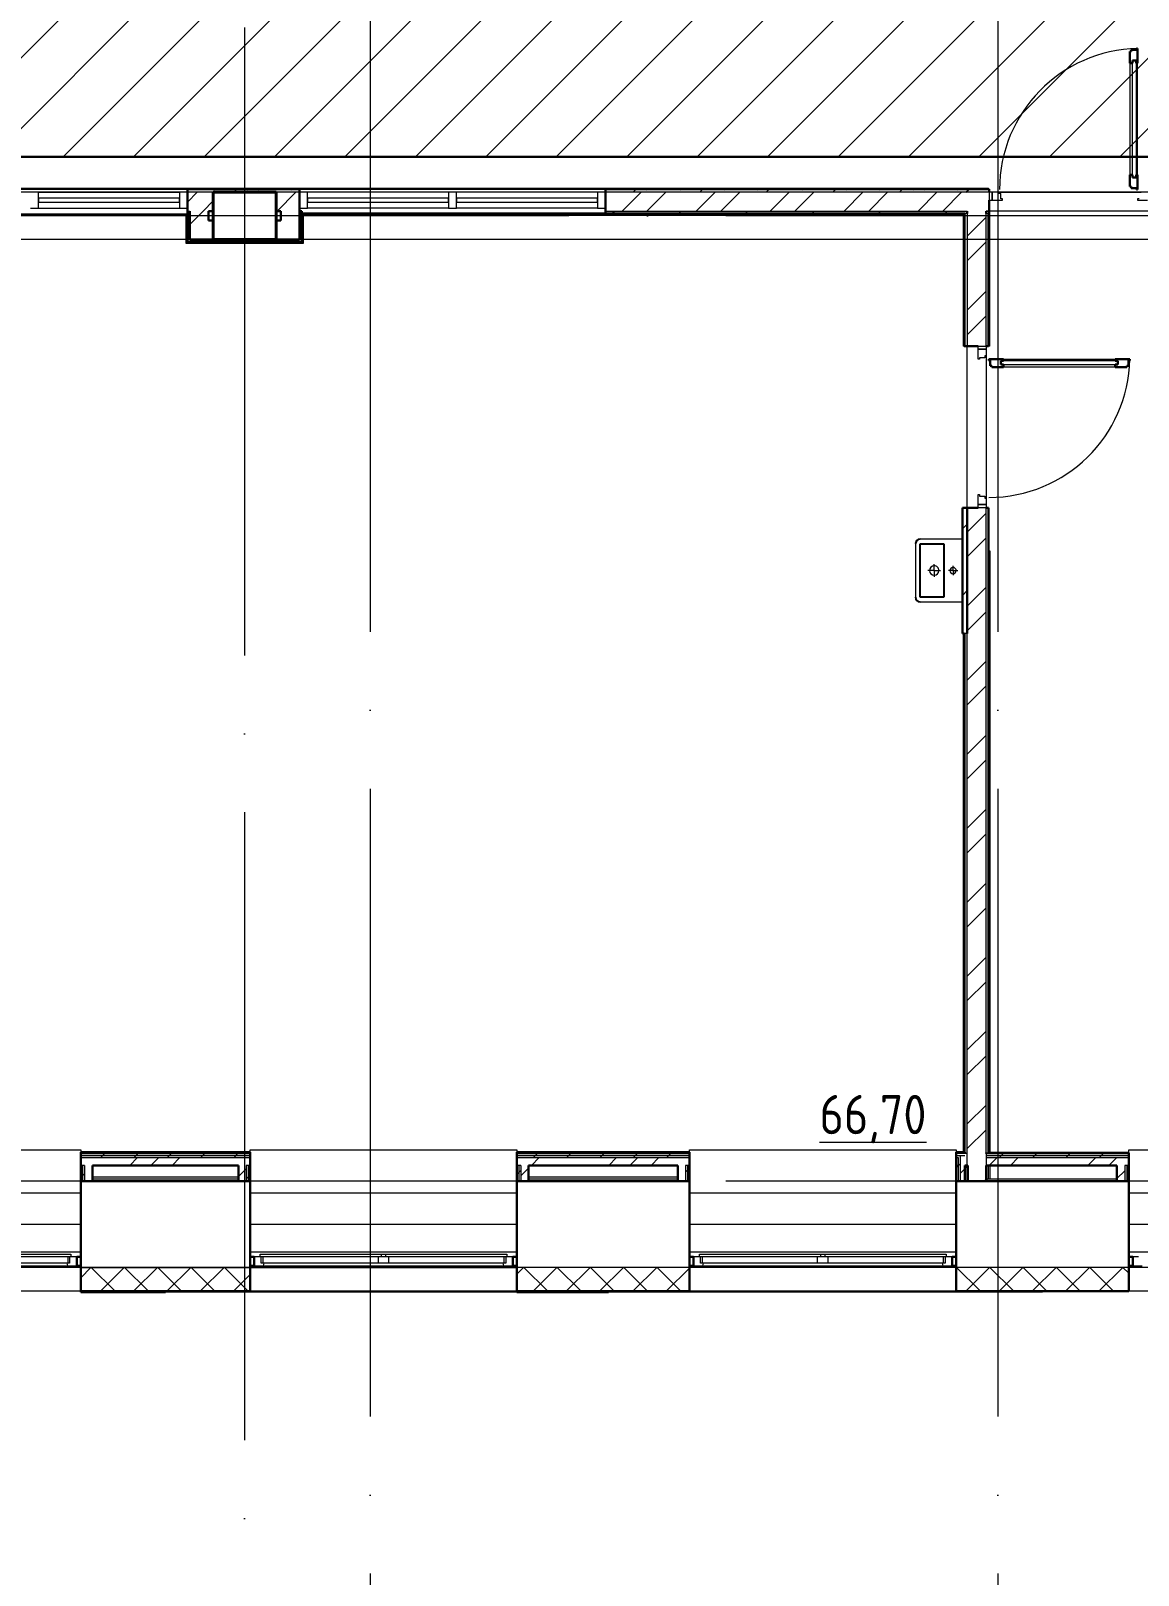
# Model space of a CAD drawing. Header units: millimetres. Extents: x -259809 to 472825, y -397243 to 31861.
# Drawn here: x 285609 to 292666, y -372963 to -363124 of the extents above; entities that cross this region are included whole.
import ezdxf

# ---------------------------------------------------------------- set-up
doc = ezdxf.new("R2010")
doc.units = ezdxf.units.MM
doc.linetypes.add('ADSK_Линия сетки', pattern=[25, 20, -2.5, 0, -2.5])
doc.linetypes.add('ADSK_Сверху', pattern=[450, 300, -150])
for name, color, linetype, lineweight in [('_ Окна', 252, 'Continuous', 30), ('Витраж', 252, 'Continuous', 9), ('Двери', 252, 'Continuous', 9), ('Линии', 7, 'Continuous', 9), ('лс', 5, 'Continuous', 30), ('Марки помещений', 252, 'Continuous', 20), ('Несущие колонны', 252, 'Continuous', 18), ('Ограждение', 252, 'Continuous', 9), ('Окна', 252, 'Continuous', 9), ('Оси', 252, 'Continuous', 9), ('Панели витража', 252, 'Continuous', 9), ('Стены внутренние', 252, 'Continuous', 18), ('Стены наружные', 252, 'Continuous', 18), ('Стены штриховка', 7, 'Continuous', 9)]:
    doc.layers.add(name, color=color, linetype=linetype, lineweight=lineweight)
doc.layers.add('Двери открывание', color=7, linetype='Continuous', lineweight=9, true_color=0xc0c0c0)
doc.layers.add('Узлы', color=252, linetype='Continuous')
doc.styles.add('GOST Common_2', font='', dxfattribs={"width": 0.9, "height": 250})
doc.styles.get('GOST Common_2').set_extended_font_data('GOST type B')

# ---------------------------------------------------------------- blocks, each defined once
blk = doc.blocks.new('3 этаж')
at = {"layer": '_ Окна', "color": 251, "lineweight": 18, "true_color": 0x636466}
for p, q in [((285837.4, -18286.4), (285841.9, -18303.4)), ((285855.4, -18286.4), (285843.4, -18286.4)), ((285855.4, -18245.4), (285855.4, -18286.4)), ((285901.4, -18245.4), (285863.4, -18245.4)), ((285901.4, -18303.4), (285901.4, -18245.4)), ((287069.4, -18245.4), (287031.4, -18245.4)), ((287031.4, -18245.4), (287031.4, -18303.4)), ((287077.4, -18286.4), (287077.4, -18245.4)), ((287089.4, -18286.4), (287077.4, -18286.4)), ((287090.8, -18303.4), (287095.4, -18286.4)), ((288617.4, -18286.4), (288621.9, -18303.4)), ((288635.4, -18286.4), (288623.4, -18286.4)), ((288635.4, -18245.4), (288635.4, -18286.4)), ((288681.4, -18245.4), (288643.4, -18245.4)), ((288681.4, -18303.4), (288681.4, -18245.4)), ((289869.4, -18245.4), (289831.4, -18245.4)), ((289831.4, -18245.4), (289831.4, -18303.4)), ((289877.4, -18286.4), (289877.4, -18245.4)), ((289889.4, -18286.4), (289877.4, -18286.4)), ((289890.8, -18303.4), (289895.4, -18286.4)), ((291417.4, -18286.4), (291421.9, -18303.4)), ((291435.4, -18286.4), (291423.4, -18286.4)), ((291435.4, -18245.4), (291435.4, -18286.4)), ((291481.4, -18245.4), (291443.4, -18245.4)), ((291481.4, -18303.4), (291481.4, -18245.4)), ((292669.4, -18245.4), (292631.4, -18245.4)), ((292631.4, -18245.4), (292631.4, -18303.4)), ((285841.9, -18303.4), (285901.4, -18303.4)), ((287031.4, -18303.4), (287090.8, -18303.4)), ((288621.9, -18303.4), (288681.4, -18303.4)), ((289831.4, -18303.4), (289890.8, -18303.4)), ((291421.9, -18303.4), (291481.4, -18303.4)), ((292631.4, -18303.4), (292690.8, -18303.4))]:
    blk.add_line(p, q, dxfattribs=at)
at = {"layer": '_ Окна', "color": 251, "true_color": 0x636466}
for p, q in [((285926.4, -18245.4), (285901.4, -18245.4)), ((285901.4, -18245.4), (285901.4, -18303.4)), ((287031.4, -18245.4), (287006.4, -18245.4)), ((287031.4, -18303.4), (287031.4, -18245.4)), ((288706.4, -18245.4), (288681.4, -18245.4)), ((288681.4, -18245.4), (288681.4, -18303.4)), ((289831.4, -18245.4), (289806.4, -18245.4)), ((289831.4, -18303.4), (289831.4, -18245.4)), ((291506.4, -18245.4), (291481.4, -18245.4)), ((291481.4, -18245.4), (291481.4, -18303.4)), ((292631.4, -18245.4), (292606.4, -18245.4)), ((292631.4, -18303.4), (292631.4, -18245.4)), ((285901.4, -18303.4), (285926.4, -18303.4)), ((287006.4, -18303.4), (287031.4, -18303.4)), ((288681.4, -18303.4), (288706.4, -18303.4)), ((289806.4, -18303.4), (289831.4, -18303.4)), ((291481.4, -18303.4), (291506.4, -18303.4)), ((292606.4, -18303.4), (292631.4, -18303.4))]:
    blk.add_line(p, q, dxfattribs=at)
at = {"layer": 'Витраж', "color": 251, "lineweight": 18, "true_color": 0x636466, "extrusion": (0, 0, -1)}
for p, q in [((285656.4, -11463.4), (285606.4, -11463.4)), ((285656.4, -11563.4), (285656.4, -11463.4)), ((286606.4, -11463.4), (286556.4, -11463.4)), ((286556.4, -11463.4), (286556.4, -11563.4)), ((286606.4, -11563.4), (286606.4, -11463.4)), ((287371, -11463.4), (287321, -11463.4)), ((287321, -11463.4), (287321, -11563.4)), ((287371, -11563.4), (287371, -11463.4)), ((288321, -11463.4), (288271, -11463.4)), ((288271, -11463.4), (288271, -11563.4)), ((288321, -11563.4), (288321, -11463.4)), ((289270.9, -11463.4), (289220.9, -11463.4)), ((289220.9, -11463.4), (289220.9, -11563.4)), ((289270.9, -11563.4), (289270.9, -11463.4)), ((285606.4, -11563.4), (285656.4, -11563.4)), ((286556.4, -11563.4), (286606.4, -11563.4)), ((287321, -11563.4), (287371, -11563.4)), ((288271, -11563.4), (288321, -11563.4)), ((289220.9, -11563.4), (289270.9, -11563.4))]:
    blk.add_line(p, q, dxfattribs=at)
at = {"layer": 'Витраж', "color": 251, "true_color": 0x636466}
for p, q in [((285656.4, -11463.4), (286556.4, -11463.4)), ((288271, -11463.4), (287371.1, -11463.4)), ((289220.9, -11463.4), (288321, -11463.4)), ((285656.4, -11563.4), (286556.4, -11563.4)), ((288271, -11563.4), (287371.1, -11563.4)), ((289220.9, -11563.4), (288321, -11563.4))]:
    blk.add_line(p, q, dxfattribs=at)
at = {"layer": 'Витраж', "color": 251, "lineweight": 18, "true_color": 0x636466}
for p, q in [((286606.4, -11463.4), (286556.4, -11463.4)), ((286556.4, -11463.4), (286556.4, -11563.4)), ((286606.4, -11563.4), (286606.4, -11463.4)), ((287371.1, -11463.4), (287321.1, -11463.4)), ((287321.1, -11463.4), (287321.1, -11563.4)), ((287371.1, -11563.4), (287371.1, -11463.4)), ((286556.4, -11563.4), (286606.4, -11563.4)), ((287321.1, -11563.4), (287371.1, -11563.4))]:
    blk.add_line(p, q, dxfattribs=at)
at = {"layer": 'Двери', "color": 251, "lineweight": 30, "true_color": 0x636466}
for p, q in [((292620.8, -10565.4), (292612.8, -10565.4)), ((292612.8, -10565.4), (292612.8, -10641.4)), ((292654.8, -10556.4), (292620.8, -10556.4)), ((292620.8, -10556.4), (292620.8, -10565.4)), ((292629.8, -10641.4), (292629.8, -10623.4)), ((292629.8, -10623.4), (292653.8, -10623.4)), ((292653.8, -10623.4), (292653.8, -10641.4)), ((292662.8, -10547.4), (292654.8, -10547.4)), ((292654.8, -10547.4), (292654.8, -10556.4)), ((292662.8, -10641.4), (292662.8, -10547.4)), ((292612.8, -10641.4), (292629.8, -10641.4)), ((292653.8, -10641.4), (292662.8, -10641.4)), ((292612.8, -11351.4), (292612.8, -11427.4)), ((292612.8, -11351.4), (292629.8, -11351.4)), ((292629.8, -11351.4), (292629.8, -11369.4)), ((292629.8, -11369.4), (292653.8, -11369.4)), ((292653.8, -11351.4), (292662.8, -11351.4)), ((292653.8, -11369.4), (292653.8, -11351.4)), ((292662.8, -11445.4), (292662.8, -11351.4)), ((292612.8, -11427.4), (292620.8, -11427.4)), ((292620.8, -11427.4), (292620.8, -11436.4)), ((292620.8, -11436.4), (292654.8, -11436.4)), ((292654.8, -11436.4), (292654.8, -11445.4)), ((292654.8, -11445.4), (292662.8, -11445.4)), ((291714.8, -12527.4), (291808.8, -12527.4)), ((291714.8, -12535.4), (291714.8, -12527.4)), ((291723.8, -12535.4), (291714.8, -12535.4)), ((291723.8, -12569.4), (291723.8, -12535.4)), ((291732.8, -12569.4), (291723.8, -12569.4)), ((291732.8, -12577.4), (291732.8, -12569.4)), ((291808.8, -12577.4), (291732.8, -12577.4)), ((291790.8, -12536.4), (291808.8, -12536.4)), ((291790.8, -12560.4), (291790.8, -12536.4)), ((291808.8, -12560.4), (291790.8, -12560.4)), ((291808.8, -12536.4), (291808.8, -12527.4)), ((291808.8, -12577.4), (291808.8, -12560.4)), ((292518.8, -12527.4), (292612.8, -12527.4)), ((292518.8, -12536.4), (292518.8, -12527.4)), ((292536.8, -12536.4), (292518.8, -12536.4)), ((292518.8, -12560.4), (292536.8, -12560.4)), ((292518.8, -12577.4), (292518.8, -12560.4)), ((292594.8, -12577.4), (292518.8, -12577.4)), ((292536.8, -12560.4), (292536.8, -12536.4)), ((292594.8, -12569.4), (292594.8, -12577.4)), ((292603.8, -12569.4), (292594.8, -12569.4)), ((292603.8, -12535.4), (292603.8, -12569.4)), ((292612.8, -12535.4), (292603.8, -12535.4)), ((292612.8, -12527.4), (292612.8, -12535.4))]:
    blk.add_line(p, q, dxfattribs=at)
at = {"layer": 'Двери', "color": 251, "true_color": 0x636466}
for p, q in [((292629.8, -11369.4), (292629.8, -10623.4)), ((292629.8, -10623.4), (292653.8, -10623.4)), ((292653.8, -10623.4), (292653.8, -11369.4)), ((292612.8, -10641.4), (292612.8, -11351.4)), ((292662.8, -11351.4), (292662.8, -10641.4)), ((292653.8, -11369.4), (292629.8, -11369.4)), ((291716.8, -11463.4), (291716.8, -11513.4)), ((291736.8, -11463.4), (291716.8, -11463.4)), ((291736.8, -11513.4), (291736.8, -11463.4)), ((291777.8, -11463.4), (291736.8, -11463.4)), ((291736.8, -11463.4), (291736.8, -11513.4)), ((291777.8, -11471.4), (291777.8, -11463.4)), ((291791.8, -11471.4), (291777.8, -11471.4)), ((291791.8, -11505.4), (291791.8, -11471.4)), ((291800.8, -11505.4), (291791.8, -11505.4)), ((291800.8, -11513.4), (291800.8, -11505.4)), ((292671.8, -11505.4), (292662.8, -11505.4)), ((292662.8, -11505.4), (292662.8, -11513.4)), ((291716.8, -11513.4), (291736.8, -11513.4)), ((291736.8, -11513.4), (291800.8, -11513.4)), ((292662.8, -11513.4), (292726.8, -11513.4)), ((291646.8, -12463.4), (291646.8, -12443.4)), ((291646.8, -12443.4), (291696.8, -12443.4)), ((291696.8, -12463.4), (291646.8, -12463.4)), ((291646.8, -12463.4), (291696.8, -12463.4)), ((291646.8, -12527.4), (291646.8, -12463.4)), ((291696.8, -12443.4), (291696.8, -12463.4)), ((291696.8, -12463.4), (291696.8, -12504.4)), ((291654.8, -12527.4), (291646.8, -12527.4)), ((291654.8, -12518.4), (291654.8, -12527.4)), ((291688.8, -12518.4), (291654.8, -12518.4)), ((291688.8, -12504.4), (291688.8, -12518.4)), ((291696.8, -12504.4), (291688.8, -12504.4)), ((291790.8, -12536.4), (291790.8, -12560.4)), ((292536.8, -12536.4), (291790.8, -12536.4)), ((291790.8, -12560.4), (292536.8, -12560.4)), ((291808.8, -12527.4), (292518.8, -12527.4)), ((292518.8, -12577.4), (291808.8, -12577.4)), ((292536.8, -12560.4), (292536.8, -12536.4)), ((291646.8, -13389.4), (291654.8, -13389.4)), ((291646.8, -13453.4), (291646.8, -13389.4)), ((291646.8, -13453.4), (291696.8, -13453.4)), ((291646.8, -13473.4), (291646.8, -13453.4)), ((291696.8, -13453.4), (291646.8, -13453.4)), ((291696.8, -13473.4), (291646.8, -13473.4)), ((291654.8, -13389.4), (291654.8, -13398.4)), ((291654.8, -13398.4), (291688.8, -13398.4)), ((291688.8, -13398.4), (291688.8, -13412.4)), ((291688.8, -13412.4), (291696.8, -13412.4)), ((291696.8, -13412.4), (291696.8, -13453.4)), ((291696.8, -13453.4), (291696.8, -13473.4))]:
    blk.add_line(p, q, dxfattribs=at)
at = {"layer": 'Двери открывание', "color": 251, "true_color": 0x636466}
for centre, start, end in [((292680.8, -11445.4), 91.14854, 180), ((291714.8, -12509.4), 270, 358.85146)]:
    blk.add_arc(centre, 898, start, end, dxfattribs=at)
at = {"layer": 'Линии', "color": 251, "linetype": 'ADSK_Сверху', "ltscale": 200, "true_color": 0x636466}
for p, q in [((294576.4, -11463.4), (261366.4, -11463.4)), ((294576.4, -11763.4), (261366.4, -11763.4))]:
    blk.add_line(p, q, dxfattribs=at)
at = {"layer": 'Несущие колонны', "color": 251, "lineweight": 40, "true_color": 0x636466}
for p, q in [((286771.4, -11463.4), (287171.4, -11463.4)), ((286771.4, -11763.4), (286771.4, -11463.4)), ((287171.4, -11463.4), (286771.4, -11463.4)), ((287171.4, -11463.4), (287171.4, -11763.4)), ((286771.4, -11583.4), (286771.4, -11763.4)), ((287171.4, -11763.4), (287171.4, -11583.4)), ((287171.4, -11763.4), (286771.4, -11763.4)), ((286771.4, -11763.4), (287171.4, -11763.4))]:
    blk.add_line(p, q, dxfattribs=at)
at = {"layer": 'Несущие колонны', "color": 251, "true_color": 0x636466}
for p, q in [((286771.4, -11463.4), (286771.4, -11583.4)), ((287171.4, -11583.4), (287171.4, -11463.4))]:
    blk.add_line(p, q, dxfattribs=at)
at = {"layer": 'Ограждение', "color": 251, "true_color": 0x636466}
for p, q in [((291711.8, -11438.4), (284706.4, -11438.4)), ((291711.8, -11438.4), (291711.8, -11443.5)), ((284706.4, -11608.4), (286596.4, -11608.4)), ((286596.4, -11608.4), (286601.4, -11603.4)), ((286596.4, -11608.4), (286596.4, -11788.4)), ((287346.4, -11608.4), (287341.4, -11603.4)), ((287346.4, -11788.4), (287346.4, -11608.4)), ((287346.4, -11608.4), (291551.8, -11608.4)), ((291551.8, -11608.4), (291556.8, -11603.4)), ((291551.8, -11608.4), (291551.8, -12443.4)), ((291716.8, -11598.4), (291721.8, -11598.4)), ((291721.8, -12443.4), (291721.8, -11598.4)), ((286596.4, -11788.4), (286601.4, -11783.4)), ((286596.4, -11788.4), (287346.4, -11788.4)), ((287346.4, -11788.4), (287341.4, -11783.4)), ((291556.8, -12443.4), (291551.8, -12443.4)), ((291721.8, -12443.4), (291711.8, -12443.4)), ((291711.8, -13748.4), (291721.8, -13748.4)), ((291721.8, -13748.4), (291721.8, -17583.5)), ((291551.8, -14273.4), (291551.8, -17578.4)), ((284226.4, -17563.4), (285926.4, -17563.4)), ((285926.4, -17563.4), (285926.4, -17578.4)), ((287006.4, -17578.4), (287006.4, -17563.4)), ((287006.4, -17563.4), (288706.4, -17563.4)), ((288706.4, -17563.4), (288706.4, -17578.4)), ((289806.4, -17578.4), (289806.4, -17563.4)), ((289806.4, -17563.4), (291506.4, -17563.4)), ((291506.4, -17563.4), (291506.4, -17578.4)), ((292606.4, -17583.4), (292606.4, -17563.4)), ((292606.4, -17563.4), (294306.4, -17563.4)), ((291711.8, -17748.4), (291711.8, -17663.4)), ((291721.8, -17663.4), (291721.8, -17748.4)), ((286931.4, -17738.4), (286001.4, -17738.4)), ((289731.4, -17738.4), (288781.4, -17738.4)), ((284226.4, -17838.4), (285926.4, -17838.4)), ((287006.4, -17838.4), (288706.4, -17838.4)), ((289806.4, -17838.4), (291506.4, -17838.4)), ((292606.4, -17838.4), (294306.4, -17838.4)), ((284226.4, -18038.4), (285926.4, -18038.4)), ((287006.4, -18038.4), (288706.4, -18038.4)), ((289806.4, -18038.4), (291506.4, -18038.4)), ((292606.4, -18038.4), (294306.4, -18038.4)), ((284226.4, -18213.4), (285926.4, -18213.4)), ((287006.4, -18213.4), (288706.4, -18213.4)), ((289806.4, -18213.4), (291506.4, -18213.4)), ((292606.4, -18213.4), (294306.4, -18213.4))]:
    blk.add_line(p, q, dxfattribs=at)
at = {"layer": 'Окна', "color": 251, "true_color": 0x636466}
for p, q in [((285091.4, -18228.4), (285863.4, -18228.4)), ((285863.4, -18245.4), (285091.4, -18245.4)), ((285843.4, -18286.4), (285111.4, -18286.4)), ((285843.4, -18245.4), (285843.4, -18286.4)), ((285863.4, -18228.4), (285863.4, -18245.4)), ((287069.4, -18228.4), (287841.4, -18228.4)), ((287069.4, -18245.4), (287069.4, -18228.4)), ((287841.4, -18245.4), (287069.4, -18245.4)), ((287089.4, -18286.4), (287089.4, -18245.4)), ((287821.4, -18286.4), (287089.4, -18286.4)), ((287821.4, -18245.4), (287821.4, -18286.4)), ((287891.4, -18286.4), (287821.4, -18286.4)), ((287841.4, -18228.4), (287871.4, -18228.4)), ((287841.4, -18228.4), (287841.4, -18245.4)), ((287871.4, -18245.4), (287841.4, -18245.4)), ((287871.4, -18228.4), (288643.4, -18228.4)), ((287871.4, -18245.4), (287871.4, -18228.4)), ((288643.4, -18245.4), (287871.4, -18245.4)), ((287891.4, -18286.4), (287891.4, -18245.4)), ((288623.4, -18286.4), (287891.4, -18286.4)), ((288623.4, -18245.4), (288623.4, -18286.4)), ((288643.4, -18228.4), (288643.4, -18245.4)), ((289869.4, -18228.4), (290641.4, -18228.4)), ((289869.4, -18245.4), (289869.4, -18228.4)), ((290641.4, -18245.4), (289869.4, -18245.4)), ((289889.4, -18286.4), (289889.4, -18245.4)), ((290621.4, -18286.4), (289889.4, -18286.4)), ((290621.4, -18245.4), (290621.4, -18286.4)), ((290691.4, -18286.4), (290621.4, -18286.4)), ((290641.4, -18228.4), (290671.4, -18228.4)), ((290641.4, -18228.4), (290641.4, -18245.4)), ((290671.4, -18245.4), (290641.4, -18245.4)), ((290671.4, -18228.4), (291443.4, -18228.4)), ((290671.4, -18245.4), (290671.4, -18228.4)), ((291443.4, -18245.4), (290671.4, -18245.4)), ((290691.4, -18286.4), (290691.4, -18245.4)), ((291423.4, -18286.4), (290691.4, -18286.4)), ((291423.4, -18245.4), (291423.4, -18286.4)), ((291443.4, -18228.4), (291443.4, -18245.4)), ((284310.8, -18303.4), (285841.9, -18303.4)), ((287090.8, -18303.4), (288621.9, -18303.4)), ((289890.8, -18303.4), (291421.9, -18303.4))]:
    blk.add_line(p, q, dxfattribs=at)
at = {"layer": 'Оси', "color": 251, "linetype": 'ADSK_Линия сетки', "ltscale": 200, "true_color": 0x636466}
for p, q in [((286971.4, 34587.2), (286971.4, -30119.6)), ((287771.4, -263.4), (287771.4, -31389.6)), ((291771.4, -263.4), (291771.4, -31389.6)), ((314038.7, -11613.4), (237099.1, -11613.4)), ((314038.7, -17763.4), (237099.1, -17763.4))]:
    blk.add_line(p, q, dxfattribs=at)
at = {"layer": 'Панели витража', "color": 251, "lineweight": 18, "true_color": 0x636466}
for p, q in [((286556.4, -11500.9), (285656.4, -11500.9)), ((285656.4, -11500.9), (285656.4, -11525.9)), ((286556.4, -11525.9), (286556.4, -11500.9)), ((288271, -11500.9), (287371, -11500.9)), ((287371, -11500.9), (287371, -11525.9)), ((288271, -11525.9), (288271, -11500.9)), ((289220.9, -11500.9), (288321, -11500.9)), ((288321, -11500.9), (288321, -11525.9)), ((289220.9, -11525.9), (289220.9, -11500.9)), ((285656.4, -11525.9), (286556.4, -11525.9)), ((287371, -11525.9), (288271, -11525.9)), ((288321, -11525.9), (289220.9, -11525.9))]:
    blk.add_line(p, q, dxfattribs=at)
at = {"layer": 'Стены внутренние', "color": 251, "lineweight": 30, "true_color": 0x636466}
for p, q in [((285926.4, -17763.4), (285926.4, -18465.4)), ((286931.4, -17763.4), (286001.4, -17763.4)), ((287006.4, -18465.4), (287006.4, -17763.4)), ((288706.4, -17763.4), (288706.4, -18465.4)), ((289731.4, -17763.4), (288781.4, -17763.4)), ((289806.4, -18465.4), (289806.4, -17763.4)), ((291506.4, -17763.4), (291506.4, -18465.4)), ((292531.4, -17763.4), (291581.4, -17763.4)), ((292606.4, -18465.4), (292606.4, -17763.4)), ((285926.4, -18465.4), (287006.4, -18465.4)), ((288706.4, -18465.4), (289806.4, -18465.4)), ((291506.4, -18465.4), (292606.4, -18465.4))]:
    blk.add_line(p, q, dxfattribs=at)
at = {"layer": 'Стены внутренние', "color": 251, "true_color": 0x636466}
for p, q in [((312321.4, -18313.4), (280387.4, -18313.4)), ((285926.4, -18313.4), (288706.4, -18313.4)), ((285926.4, -18465.4), (284226.4, -18465.4)), ((288706.4, -18465.4), (287006.4, -18465.4)), ((291506.4, -18465.4), (289806.4, -18465.4)), ((294306.4, -18465.4), (292606.4, -18465.4))]:
    blk.add_line(p, q, dxfattribs=at)
at = {"layer": 'Стены внутренние', "color": 251, "linetype": 'Continuous', "lineweight": 9, "true_color": 0x636466}
for p, q in [((285926.4, -18378.9), (285991.8, -18313.4)), ((286143.4, -18463.4), (285993.4, -18313.4)), ((286054, -18463.4), (286204, -18313.4)), ((286355.5, -18463.4), (286205.5, -18313.4)), ((286266.1, -18463.4), (286416.1, -18313.4)), ((286567.7, -18463.4), (286417.7, -18313.4)), ((286478.2, -18463.4), (286628.2, -18313.4)), ((286779.8, -18463.4), (286629.8, -18313.4)), ((286690.4, -18463.4), (286840.4, -18313.4)), ((286991.9, -18463.4), (286841.9, -18313.4)), ((286902.5, -18463.4), (287006.4, -18359.6)), ((288706.4, -18356.6), (288749.5, -18313.4)), ((288901.1, -18463.4), (288751.1, -18313.4)), ((288811.7, -18463.4), (288961.7, -18313.4)), ((289113.3, -18463.4), (288963.3, -18313.4)), ((289023.8, -18463.4), (289173.8, -18313.4)), ((289325.4, -18463.4), (289175.4, -18313.4)), ((289235.9, -18463.4), (289385.9, -18313.4)), ((289537.5, -18463.4), (289387.5, -18313.4)), ((289448.1, -18463.4), (289598.1, -18313.4)), ((289749.7, -18463.4), (289599.7, -18313.4)), ((289660.2, -18463.4), (289806.4, -18317.3)), ((291506.4, -18314.3), (291507.3, -18313.4)), ((291658.8, -18463.4), (291508.8, -18313.4)), ((291569.4, -18463.4), (291719.4, -18313.4)), ((291871, -18463.4), (291721, -18313.4)), ((291781.5, -18463.4), (291931.5, -18313.4)), ((292083.1, -18463.4), (291933.1, -18313.4)), ((291993.7, -18463.4), (292143.7, -18313.4)), ((292295.2, -18463.4), (292145.2, -18313.4)), ((292205.8, -18463.4), (292355.8, -18313.4)), ((292507.4, -18463.4), (292357.4, -18313.4)), ((292417.9, -18463.4), (292567.9, -18313.4)), ((292606.4, -18350.3), (292569.5, -18313.4)), ((285931.3, -18463.4), (285928.4, -18460.5)), ((288819.4, -18465.4), (288819.4, -18465.4)), ((289427.8, -18465.4), (289426.7, -18463.4)), ((289662.1, -18464.9), (289661.3, -18463.4)), ((291636.1, -18463.4), (291635, -18465.4))]:
    blk.add_line(p, q, dxfattribs=at)
at = {"layer": 'Стены наружные', "color": 251, "true_color": 0x636466}
for p, q in [((284706.4, -11443.4), (286606.4, -11443.4)), ((286771.4, -11583.4), (286771.4, -11463.4)), ((287171.4, -11463.4), (287171.4, -11583.4)), ((287321.1, -11443.4), (289270.9, -11443.4)), ((291777.8, -11463.4), (292685.8, -11463.4)), ((286601.4, -11603.4), (284706.4, -11603.4)), ((292746.8, -11583.4), (291716.8, -11583.4)), ((291576.8, -13473.4), (291576.8, -12443.4)), ((291696.8, -12504.4), (291696.8, -13412.4)), ((286001.4, -17748.4), (286931.4, -17748.4)), ((288781.4, -17748.4), (289731.4, -17748.4)), ((291704.3, -17748.4), (292531.4, -17748.4)), ((291704.3, -17763.4), (291704.3, -17748.4)), ((288706.4, -18470.4), (286466.4, -18470.4)), ((292056.4, -18470.4), (289291.4, -18470.4)), ((289806.4, -18465.4), (289806.4, -18470.4)), ((291506.4, -18465.4), (291506.4, -18470.4)), ((292056.4, -18470.4), (292056.4, -18465.4))]:
    blk.add_line(p, q, dxfattribs=at)
at = {"layer": 'Стены наружные', "color": 251, "lineweight": 30, "true_color": 0x636466}
for p, q in [((286606.4, -11443.4), (286606.4, -11778.4)), ((287321.1, -11443.4), (286606.4, -11443.4)), ((286771.4, -11463.4), (287171.4, -11463.4)), ((287321.1, -11763.4), (287321.1, -11443.4)), ((289270.9, -11443.4), (289270.9, -11598.4)), ((291716.8, -11443.4), (289270.9, -11443.4)), ((291716.8, -11463.4), (291716.8, -11443.4)), ((286601.4, -11603.4), (286601.4, -11783.4)), ((286606.4, -11603.4), (286601.4, -11603.4)), ((286621.4, -11583.4), (286621.4, -11763.4)), ((286741.4, -11583.4), (286771.4, -11583.4)), ((286741.4, -11643.4), (286741.4, -11583.4)), ((287171.4, -11583.4), (287201.1, -11583.4)), ((287201.1, -11583.4), (287201.1, -11643.4)), ((287336.4, -11583.4), (287321.4, -11583.4)), ((287321.4, -11583.4), (287321.4, -11763.4)), ((287336.4, -11583.4), (287336.4, -11778.4)), ((291561.8, -11598.4), (287336.4, -11598.4)), ((287341.4, -11783.4), (287341.4, -11603.4)), ((287341.4, -11603.4), (291556.8, -11603.4)), ((291556.8, -11603.4), (291556.8, -12443.4)), ((291561.8, -11598.4), (291561.8, -11603.4)), ((291576.8, -11583.4), (291576.8, -11598.4)), ((291696.8, -11583.4), (291696.8, -11598.4)), ((291711.8, -11598.4), (291716.8, -11598.4)), ((291711.8, -12443.4), (291711.8, -11598.4)), ((291716.8, -11583.4), (291716.8, -11513.4)), ((291716.8, -11598.4), (291716.8, -11583.4)), ((286771.4, -11643.4), (286741.4, -11643.4)), ((286771.4, -11763.4), (286771.4, -11643.4)), ((287201.1, -11643.4), (287171.4, -11643.4)), ((287171.4, -11643.4), (287171.4, -11763.4)), ((286601.4, -11783.4), (287341.4, -11783.4)), ((286606.4, -11778.4), (287336.4, -11778.4)), ((287321.4, -11763.4), (286621.4, -11763.4)), ((291556.8, -12443.4), (291646.8, -12443.4)), ((291696.8, -12443.4), (291711.8, -12443.4)), ((291646.8, -13473.4), (291546.8, -13473.4)), ((291546.8, -13473.4), (291546.8, -14273.4)), ((291576.8, -13473.4), (291576.8, -14273.4)), ((291711.8, -13473.4), (291696.8, -13473.4)), ((291711.8, -17583.4), (291711.8, -13473.4)), ((291546.8, -14273.4), (291556.8, -14273.4)), ((291556.8, -14273.4), (291556.8, -17578.4)), ((285926.4, -17578.4), (285926.4, -17763.4)), ((287006.4, -17578.4), (285926.4, -17578.4)), ((287006.4, -17763.4), (287006.4, -17578.4)), ((288706.4, -17578.4), (288706.4, -17763.4)), ((289806.4, -17578.4), (288706.4, -17578.4)), ((289806.4, -17763.4), (289806.4, -17578.4)), ((291506.4, -17578.4), (291506.4, -17763.4)), ((291556.8, -17578.4), (291506.4, -17578.4)), ((291561.8, -17578.4), (291561.8, -17583.4)), ((291696.8, -17583.4), (291696.8, -17588.4)), ((292606.4, -17583.4), (291711.8, -17583.4)), ((292606.4, -17763.4), (292606.4, -17583.4)), ((286001.4, -17663.4), (286931.4, -17663.4)), ((286001.4, -17763.4), (286001.4, -17663.4)), ((286931.4, -17663.4), (286931.4, -17763.4)), ((288781.4, -17663.4), (289731.4, -17663.4)), ((288781.4, -17763.4), (288781.4, -17663.4)), ((289731.4, -17663.4), (289731.4, -17763.4)), ((291561.8, -17663.4), (291561.8, -17763.4)), ((291581.4, -17663.4), (291561.8, -17663.4)), ((291581.4, -17763.4), (291581.4, -17663.4)), ((291696.8, -17763.4), (291696.8, -17663.4)), ((291696.8, -17663.4), (292531.4, -17663.4)), ((292531.4, -17663.4), (292531.4, -17763.4)), ((285926.4, -17763.4), (286001.4, -17763.4)), ((286931.4, -17763.4), (287006.4, -17763.4)), ((288706.4, -17763.4), (288781.4, -17763.4)), ((289731.4, -17763.4), (289806.4, -17763.4)), ((291506.4, -17763.4), (291581.4, -17763.4)), ((292531.4, -17763.4), (292606.4, -17763.4)), ((286466.4, -18465.4), (285926.4, -18465.4)), ((285926.4, -18465.4), (285926.4, -18470.4)), ((285926.4, -18470.4), (286466.4, -18470.4)), ((286466.4, -18465.4), (286466.4, -18470.4)), ((288706.4, -18465.4), (289291.4, -18465.4)), ((288706.4, -18465.4), (288706.4, -18470.4)), ((289291.4, -18470.4), (288706.4, -18470.4)), ((289291.4, -18465.4), (289291.4, -18470.4))]:
    blk.add_line(p, q, dxfattribs=at)
at = {"layer": 'Стены наружные', "color": 251, "linetype": 'Continuous', "lineweight": 9, "true_color": 0x636466}
for p, q in [((286606.4, -11526.4), (286669.3, -11463.4)), ((286634.3, -11448.4), (286639.3, -11443.4)), ((286705, -11448.4), (286710, -11443.4)), ((286775.7, -11448.4), (286780.7, -11443.4)), ((286846.4, -11448.4), (286851.4, -11443.4)), ((286902.1, -11463.4), (286917.1, -11448.4)), ((286917.1, -11448.4), (286922.1, -11443.4)), ((286987.8, -11448.4), (286992.8, -11443.4)), ((287058.5, -11448.4), (287063.5, -11443.4)), ((287129.3, -11448.4), (287134.3, -11443.4)), ((287177.9, -11583.4), (287297.9, -11463.4)), ((287200, -11448.4), (287205, -11443.4)), ((287270.7, -11448.4), (287275.7, -11443.4)), ((289321.3, -11448.4), (289326.3, -11443.4)), ((289378.1, -11583.4), (289498.1, -11463.4)), ((289392, -11448.4), (289397, -11443.4)), ((289447.7, -11463.4), (289462.7, -11448.4)), ((289462.7, -11448.4), (289467.7, -11443.4)), ((289533.4, -11448.4), (289538.4, -11443.4)), ((289535.2, -11583.4), (289655.2, -11463.4)), ((289604.1, -11448.4), (289609.1, -11443.4)), ((289674.8, -11448.4), (289679.8, -11443.4)), ((289745.6, -11448.4), (289750.6, -11443.4)), ((289816.3, -11448.4), (289821.3, -11443.4)), ((289849.6, -11583.4), (289969.6, -11463.4)), ((289872, -11463.4), (289887, -11448.4)), ((289887, -11448.4), (289892, -11443.4)), ((289957.7, -11448.4), (289962.7, -11443.4)), ((290006.7, -11583.4), (290126.7, -11463.4)), ((290028.4, -11448.4), (290033.4, -11443.4)), ((290099.1, -11448.4), (290104.1, -11443.4)), ((290169.8, -11448.4), (290174.8, -11443.4)), ((290240.5, -11448.4), (290245.5, -11443.4)), ((290296.2, -11463.4), (290311.2, -11448.4)), ((290311.2, -11448.4), (290316.2, -11443.4)), ((290321, -11583.4), (290441, -11463.4)), ((290382, -11448.4), (290387, -11443.4)), ((290452.7, -11448.4), (290457.7, -11443.4)), ((290478.2, -11583.4), (290598.2, -11463.4)), ((290523.4, -11448.4), (290528.4, -11443.4)), ((290594.1, -11448.4), (290599.1, -11443.4)), ((290664.8, -11448.4), (290669.8, -11443.4)), ((290720.5, -11463.4), (290735.5, -11448.4)), ((290735.5, -11448.4), (290740.5, -11443.4)), ((290792.5, -11583.4), (290912.5, -11463.4)), ((290806.2, -11448.4), (290811.2, -11443.4)), ((290876.9, -11448.4), (290881.9, -11443.4)), ((290947.6, -11448.4), (290952.6, -11443.4)), ((290949.6, -11583.4), (291069.6, -11463.4)), ((291018.3, -11448.4), (291023.3, -11443.4)), ((291089.1, -11448.4), (291094.1, -11443.4)), ((291144.8, -11463.4), (291159.8, -11448.4)), ((291159.8, -11448.4), (291164.8, -11443.4)), ((291230.5, -11448.4), (291235.5, -11443.4)), ((291263.9, -11583.4), (291383.9, -11463.4)), ((291301.2, -11448.4), (291306.2, -11443.4)), ((291371.9, -11448.4), (291376.9, -11443.4)), ((291421.1, -11583.4), (291541.1, -11463.4)), ((291442.6, -11448.4), (291447.6, -11443.4)), ((291513.3, -11448.4), (291518.3, -11443.4)), ((291569, -11463.4), (291584, -11448.4)), ((291584, -11448.4), (291589, -11443.4)), ((291654.7, -11448.4), (291659.7, -11443.4)), ((286646.5, -11643.4), (286706.5, -11583.4)), ((286706.5, -11583.4), (286771.4, -11518.6)), ((287398.5, -11603.4), (287403.5, -11598.4)), ((287469.2, -11603.4), (287474.2, -11598.4)), ((287539.9, -11603.4), (287544.9, -11598.4)), ((287610.7, -11603.4), (287615.7, -11598.4)), ((287681.4, -11603.4), (287686.4, -11598.4)), ((287752.1, -11603.4), (287757.1, -11598.4)), ((287822.8, -11603.4), (287827.8, -11598.4)), ((287893.5, -11603.4), (287898.5, -11598.4)), ((287964.2, -11603.4), (287969.2, -11598.4)), ((288034.9, -11603.4), (288039.9, -11598.4)), ((288105.6, -11603.4), (288110.6, -11598.4)), ((288176.3, -11603.4), (288181.3, -11598.4)), ((288247.1, -11603.4), (288252.1, -11598.4)), ((288317.8, -11603.4), (288322.8, -11598.4)), ((288388.5, -11603.4), (288393.5, -11598.4)), ((288459.2, -11603.4), (288464.2, -11598.4)), ((288529.9, -11603.4), (288534.9, -11598.4)), ((288600.6, -11603.4), (288605.6, -11598.4)), ((288671.3, -11603.4), (288676.3, -11598.4)), ((288742, -11603.4), (288747, -11598.4)), ((288812.7, -11603.4), (288817.7, -11598.4)), ((288883.4, -11603.4), (288888.4, -11598.4)), ((288954.2, -11603.4), (288959.2, -11598.4)), ((289024.9, -11603.4), (289029.9, -11598.4)), ((289095.6, -11603.4), (289100.6, -11598.4)), ((289166.3, -11603.4), (289171.3, -11598.4)), ((289237, -11603.4), (289242, -11598.4)), ((289307.7, -11603.4), (289312.7, -11598.4)), ((289312.7, -11598.4), (289327.7, -11583.4)), ((289378.4, -11603.4), (289383.4, -11598.4)), ((289449.1, -11603.4), (289454.1, -11598.4)), ((289519.8, -11603.4), (289524.8, -11598.4)), ((289590.6, -11603.4), (289595.6, -11598.4)), ((289661.3, -11603.4), (289666.3, -11598.4)), ((289732, -11603.4), (289737, -11598.4)), ((289737, -11598.4), (289752, -11583.4)), ((289802.7, -11603.4), (289807.7, -11598.4)), ((289873.4, -11603.4), (289878.4, -11598.4)), ((289944.1, -11603.4), (289949.1, -11598.4)), ((290014.8, -11603.4), (290019.8, -11598.4)), ((290085.5, -11603.4), (290090.5, -11598.4)), ((290156.2, -11603.4), (290161.2, -11598.4)), ((290161.2, -11598.4), (290176.2, -11583.4)), ((290227, -11603.4), (290232, -11598.4)), ((290297.7, -11603.4), (290302.7, -11598.4)), ((290368.4, -11603.4), (290373.4, -11598.4)), ((290439.1, -11603.4), (290444.1, -11598.4)), ((290509.8, -11603.4), (290514.8, -11598.4)), ((290580.5, -11603.4), (290585.5, -11598.4)), ((290585.5, -11598.4), (290600.5, -11583.4)), ((290651.2, -11603.4), (290656.2, -11598.4)), ((290721.9, -11603.4), (290726.9, -11598.4)), ((290792.6, -11603.4), (290797.6, -11598.4)), ((290863.3, -11603.4), (290868.3, -11598.4)), ((290934.1, -11603.4), (290939.1, -11598.4)), ((291004.8, -11603.4), (291009.8, -11598.4)), ((291009.8, -11598.4), (291024.8, -11583.4)), ((291075.5, -11603.4), (291080.5, -11598.4)), ((291146.2, -11603.4), (291151.2, -11598.4)), ((291216.9, -11603.4), (291221.9, -11598.4)), ((291287.6, -11603.4), (291292.6, -11598.4)), ((291358.3, -11603.4), (291363.3, -11598.4)), ((291429, -11603.4), (291434, -11598.4)), ((291434, -11598.4), (291449, -11583.4)), ((291499.7, -11603.4), (291504.7, -11598.4)), ((286601.4, -11622.8), (286606.4, -11617.8)), ((286601.4, -11693.5), (286606.4, -11688.5)), ((286621.4, -11668.6), (286646.5, -11643.4)), ((287336.4, -11665.6), (287341.4, -11660.6)), ((291556.8, -11617.1), (291561.8, -11612.1)), ((291556.8, -11687.8), (291561.8, -11682.8)), ((291576.8, -11742.1), (291696.8, -11622.1)), ((286601.4, -11764.2), (286606.4, -11759.2)), ((286606.4, -11759.2), (286621.4, -11744.2)), ((286652.8, -11783.4), (286657.8, -11778.4)), ((286723.5, -11783.4), (286728.5, -11778.4)), ((286794.3, -11783.4), (286799.3, -11778.4)), ((286865, -11783.4), (286870, -11778.4)), ((286935.7, -11783.4), (286940.7, -11778.4)), ((287006.4, -11783.4), (287011.4, -11778.4)), ((287011.4, -11778.4), (287026.4, -11763.4)), ((287077.1, -11783.4), (287082.1, -11778.4)), ((287147.8, -11783.4), (287152.8, -11778.4)), ((287218.5, -11783.4), (287223.5, -11778.4)), ((287289.2, -11783.4), (287294.2, -11778.4)), ((287312.2, -11763.4), (287321.1, -11754.6)), ((287336.4, -11736.3), (287341.4, -11731.3)), ((291556.8, -11758.5), (291561.8, -11753.5)), ((291576.8, -11899.2), (291696.8, -11779.2)), ((291556.8, -11829.2), (291561.8, -11824.2)), ((291556.8, -11899.9), (291561.8, -11894.9)), ((291556.8, -11970.6), (291561.8, -11965.6)), ((291556.8, -12041.4), (291561.8, -12036.4)), ((291576.8, -12213.5), (291696.8, -12093.5)), ((291556.8, -12112.1), (291561.8, -12107.1)), ((291556.8, -12182.8), (291561.8, -12177.8)), ((291556.8, -12253.5), (291561.8, -12248.5)), ((291576.8, -12370.7), (291696.8, -12250.7)), ((291556.8, -12324.2), (291561.8, -12319.2)), ((291556.8, -12394.9), (291561.8, -12389.9)), ((291546.8, -13607), (291576.8, -13577)), ((291576.8, -13627.9), (291696.8, -13507.9)), ((291576.8, -13785.1), (291696.8, -13665.1)), ((291546.8, -14031.3), (291576.8, -14001.3)), ((291576.8, -14099.4), (291696.8, -13979.4)), ((291576.8, -14256.5), (291696.8, -14136.5)), ((291556.8, -14304.1), (291561.8, -14299.1)), ((291556.8, -14374.8), (291561.8, -14369.8)), ((291556.8, -14445.5), (291561.8, -14440.5)), ((291576.8, -14570.8), (291696.8, -14450.8)), ((291556.8, -14516.2), (291561.8, -14511.2)), ((291556.8, -14586.9), (291561.8, -14581.9)), ((291556.8, -14657.7), (291561.8, -14652.7)), ((291576.8, -14728), (291696.8, -14608)), ((291556.8, -14728.4), (291561.8, -14723.4)), ((291556.8, -14799.1), (291561.8, -14794.1)), ((291556.8, -14869.8), (291561.8, -14864.8)), ((291556.8, -14940.5), (291561.8, -14935.5)), ((291576.8, -15042.3), (291696.8, -14922.3)), ((291556.8, -15011.2), (291561.8, -15006.2)), ((291556.8, -15081.9), (291561.8, -15076.9)), ((291556.8, -15152.6), (291561.8, -15147.6)), ((291576.8, -15199.4), (291696.8, -15079.4)), ((291556.8, -15223.3), (291561.8, -15218.3)), ((291556.8, -15294), (291561.8, -15289)), ((291556.8, -15364.8), (291561.8, -15359.8)), ((291556.8, -15435.5), (291561.8, -15430.5)), ((291576.8, -15513.8), (291696.8, -15393.8)), ((291556.8, -15506.2), (291561.8, -15501.2)), ((291556.8, -15576.9), (291561.8, -15571.9)), ((291556.8, -15647.6), (291561.8, -15642.6)), ((291576.8, -15670.9), (291696.8, -15550.9)), ((291556.8, -15718.3), (291561.8, -15713.3)), ((291556.8, -15789), (291561.8, -15784)), ((291556.8, -15859.7), (291561.8, -15854.7)), ((291556.8, -15930.4), (291561.8, -15925.4)), ((291576.8, -15985.2), (291696.8, -15865.2)), ((291556.8, -16001.2), (291561.8, -15996.2)), ((291576.8, -16142.4), (291696.8, -16022.4)), ((291556.8, -16071.9), (291561.8, -16066.9)), ((291556.8, -16142.6), (291561.8, -16137.6)), ((291556.8, -16213.3), (291561.8, -16208.3)), ((291556.8, -16284), (291561.8, -16279)), ((291556.8, -16354.7), (291561.8, -16349.7)), ((291556.8, -16425.4), (291561.8, -16420.4)), ((291576.8, -16456.7), (291696.8, -16336.7)), ((291556.8, -16496.1), (291561.8, -16491.1)), ((291576.8, -16613.8), (291696.8, -16493.8)), ((291556.8, -16566.8), (291561.8, -16561.8)), ((291556.8, -16637.6), (291561.8, -16632.6)), ((291556.8, -16708.3), (291561.8, -16703.3)), ((291556.8, -16779), (291561.8, -16774)), ((291576.8, -16928.1), (291696.8, -16808.1)), ((291556.8, -16849.7), (291561.8, -16844.7)), ((291556.8, -16920.4), (291561.8, -16915.4)), ((291556.8, -16991.1), (291561.8, -16986.1)), ((291576.8, -17085.3), (291696.8, -16965.3)), ((291556.8, -17061.8), (291561.8, -17056.8)), ((291556.8, -17132.5), (291561.8, -17127.5)), ((291556.8, -17203.2), (291561.8, -17198.2)), ((291556.8, -17273.9), (291561.8, -17268.9)), ((291576.8, -17399.6), (291696.8, -17279.6)), ((291556.8, -17344.7), (291561.8, -17339.7)), ((291556.8, -17415.4), (291561.8, -17410.4)), ((291556.8, -17486.1), (291561.8, -17481.1)), ((291576.8, -17556.8), (291696.8, -17436.8)), ((285944, -17583.4), (285949, -17578.4)), ((286014.7, -17583.4), (286019.7, -17578.4)), ((286055.4, -17613.4), (286067.9, -17600.9)), ((286067.9, -17600.9), (286080.4, -17588.4)), ((286085.4, -17583.4), (286090.4, -17578.4)), ((286156.1, -17583.4), (286161.1, -17578.4)), ((286226.8, -17583.4), (286231.8, -17578.4)), ((286267.6, -17613.4), (286280.1, -17600.9)), ((286280.1, -17600.9), (286292.6, -17588.4)), ((286292.6, -17588.4), (286297.6, -17583.4)), ((286297.6, -17583.4), (286302.6, -17578.4)), ((286368.3, -17583.4), (286373.3, -17578.4)), ((286439, -17583.4), (286444, -17578.4)), ((286479.7, -17613.4), (286492.2, -17600.9)), ((286492.2, -17600.9), (286504.7, -17588.4)), ((286509.7, -17583.4), (286514.7, -17578.4)), ((286580.4, -17583.4), (286585.4, -17578.4)), ((286651.1, -17583.4), (286656.1, -17578.4)), ((286691.8, -17613.4), (286704.3, -17600.9)), ((286704.3, -17600.9), (286716.8, -17588.4)), ((286716.8, -17588.4), (286721.8, -17583.4)), ((286721.8, -17583.4), (286726.8, -17578.4)), ((286792.5, -17583.4), (286797.5, -17578.4)), ((286863.2, -17583.4), (286868.2, -17578.4)), ((286904, -17613.4), (286916.5, -17600.9)), ((286916.5, -17600.9), (286929, -17588.4)), ((286934, -17583.4), (286939, -17578.4)), ((287004.7, -17583.4), (287006.4, -17581.8)), ((288706.4, -17578.8), (288706.7, -17578.4)), ((288772.4, -17583.4), (288777.4, -17578.4)), ((288813.1, -17613.4), (288825.6, -17600.9)), ((288825.6, -17600.9), (288838.1, -17588.4)), ((288838.1, -17588.4), (288843.1, -17583.4)), ((288843.1, -17583.4), (288848.1, -17578.4)), ((288913.9, -17583.4), (288918.9, -17578.4)), ((288984.6, -17583.4), (288989.6, -17578.4)), ((289025.3, -17613.4), (289037.8, -17600.9)), ((289037.8, -17600.9), (289050.3, -17588.4)), ((289055.3, -17583.4), (289060.3, -17578.4)), ((289126, -17583.4), (289131, -17578.4)), ((289196.7, -17583.4), (289201.7, -17578.4)), ((289237.4, -17613.4), (289249.9, -17600.9)), ((289249.9, -17600.9), (289262.4, -17588.4)), ((289262.4, -17588.4), (289267.4, -17583.4)), ((289267.4, -17583.4), (289272.4, -17578.4)), ((289338.1, -17583.4), (289343.1, -17578.4)), ((289408.8, -17583.4), (289413.8, -17578.4)), ((289449.5, -17613.4), (289462, -17600.9)), ((289462, -17600.9), (289474.5, -17588.4)), ((289479.5, -17583.4), (289484.5, -17578.4)), ((289550.3, -17583.4), (289555.3, -17578.4)), ((289621, -17583.4), (289626, -17578.4)), ((289661.7, -17613.4), (289674.2, -17600.9)), ((289674.2, -17600.9), (289686.7, -17588.4)), ((289686.7, -17588.4), (289691.7, -17583.4)), ((289691.7, -17583.4), (289696.7, -17578.4)), ((289762.4, -17583.4), (289767.4, -17578.4)), ((291530.1, -17583.4), (291535.1, -17578.4)), ((291556.8, -17556.8), (291561.8, -17551.8)), ((291783, -17613.4), (291795.5, -17600.9)), ((291795.5, -17600.9), (291808, -17588.4)), ((291808, -17588.4), (291813, -17583.4)), ((291995.1, -17613.4), (292007.6, -17600.9)), ((292007.6, -17600.9), (292020.1, -17588.4)), ((292207.3, -17613.4), (292219.8, -17600.9)), ((292219.8, -17600.9), (292232.3, -17588.4)), ((292232.3, -17588.4), (292237.3, -17583.4)), ((292419.4, -17613.4), (292431.9, -17600.9)), ((292431.9, -17600.9), (292444.4, -17588.4)), ((286238.9, -17663.4), (286288.9, -17613.4)), ((286373.8, -17663.4), (286423.8, -17613.4)), ((286508.8, -17663.4), (286558.8, -17613.4)), ((286931.4, -17734.3), (286981.4, -17684.3)), ((287002.2, -17663.4), (287006.4, -17659.3)), ((288706.4, -17620.9), (288713.8, -17613.4)), ((288706.4, -17720.2), (288718.9, -17707.7)), ((288718.9, -17707.7), (288731.4, -17695.2)), ((288731.4, -17730.8), (288781.4, -17680.8)), ((288798.7, -17663.4), (288848.7, -17613.4)), ((289292.2, -17663.4), (289342.2, -17613.4)), ((289427.1, -17663.4), (289477.1, -17613.4)), ((289562.1, -17663.4), (289612.1, -17613.4)), ((289781.4, -17705.9), (289793.9, -17693.4)), ((289793.9, -17693.4), (289806.4, -17680.9)), ((291506.4, -17677.9), (291518.9, -17665.4)), ((291518.9, -17665.4), (291531.4, -17652.9)), ((291531.4, -17714.2), (291581.4, -17664.2)), ((291717.1, -17663.4), (291767.1, -17613.4)), ((291852, -17663.4), (291902, -17613.4)), ((292345.5, -17663.4), (292395.5, -17613.4)), ((292480.4, -17663.4), (292530.4, -17613.4)), ((292531.4, -17747.4), (292581.4, -17697.4)), ((292581.4, -17663.6), (292581.5, -17663.4)), ((285926.4, -17742.5), (285938.9, -17730)), ((285938.9, -17730), (285951.4, -17717.5)), ((286981.4, -17748.2), (286993.9, -17735.7)), ((286993.9, -17735.7), (287006.4, -17723.2)), ((291684.4, -17763.4), (291696.8, -17751.1)), ((288819.4, -18465.4), (288816.5, -18470.4))]:
    blk.add_line(p, q, dxfattribs=at)
at = {"layer": 'Стены штриховка', "color": 251, "true_color": 0x636466}
for p, q in [((287321.1, -11448.4), (286606.4, -11448.4)), ((286771.4, -11463.4), (286606.4, -11463.4)), ((287321.1, -11463.4), (287171.4, -11463.4)), ((291716.8, -11448.4), (289270.9, -11448.4)), ((291716.8, -11463.4), (289270.9, -11463.4)), ((286606.4, -11583.4), (286621.4, -11583.4)), ((289270.9, -11583.4), (291576.8, -11583.4)), ((291576.8, -11598.4), (291561.8, -11598.4)), ((291561.8, -11603.4), (291561.8, -12443.4)), ((291576.8, -11598.4), (291576.8, -12443.4)), ((291696.8, -11583.4), (291716.8, -11583.4)), ((291716.8, -11583.4), (291696.8, -11583.4)), ((291696.8, -12443.4), (291696.8, -11598.4)), ((291711.8, -11598.4), (291696.8, -11598.4)), ((291696.8, -17583.4), (291696.8, -13473.4)), ((291576.8, -14273.4), (291556.8, -14273.4)), ((291561.8, -14273.4), (291561.8, -17578.4)), ((291576.8, -17588.4), (291576.8, -14273.4)), ((287006.4, -17583.4), (285926.4, -17583.4)), ((285926.4, -17588.4), (287006.4, -17588.4)), ((285926.4, -17600.9), (287006.4, -17600.9)), ((289806.4, -17583.4), (288706.4, -17583.4)), ((288706.4, -17588.4), (289806.4, -17588.4)), ((288706.4, -17600.9), (289806.4, -17600.9)), ((291561.8, -17583.4), (291506.4, -17583.4)), ((291576.8, -17588.4), (291506.4, -17588.4)), ((291506.4, -17600.9), (291561.8, -17600.9)), ((291531.4, -17600.9), (291531.4, -17763.4)), ((291561.8, -17588.4), (291561.8, -17583.4)), ((291576.8, -17763.4), (291576.8, -17588.4)), ((291696.8, -17583.4), (291711.8, -17583.4)), ((291696.8, -17588.4), (292606.4, -17588.4)), ((292606.4, -17588.4), (291696.8, -17588.4)), ((291696.8, -17588.4), (291696.8, -17663.4)), ((291696.8, -17600.9), (292606.4, -17600.9)), ((285926.4, -17613.4), (287006.4, -17613.4)), ((285951.4, -17663.4), (285926.4, -17663.4)), ((285938.9, -17663.4), (285938.9, -17763.4)), ((285951.4, -17663.4), (285951.4, -17763.4)), ((287006.4, -17663.4), (286981.4, -17663.4)), ((286981.4, -17663.4), (286981.4, -17763.4)), ((286993.9, -17663.4), (286993.9, -17763.4)), ((288706.4, -17613.4), (289806.4, -17613.4)), ((288731.4, -17663.4), (288706.4, -17663.4)), ((288718.9, -17663.4), (288718.9, -17763.4)), ((288731.4, -17663.4), (288731.4, -17763.4)), ((289806.4, -17663.4), (289781.4, -17663.4)), ((289781.4, -17663.4), (289781.4, -17763.4)), ((289793.9, -17663.4), (289793.9, -17763.4)), ((291506.4, -17613.4), (291518.9, -17613.4)), ((291518.9, -17663.4), (291506.4, -17663.4)), ((291518.9, -17613.4), (291518.9, -17763.4)), ((291696.8, -17613.4), (292606.4, -17613.4)), ((292606.4, -17663.4), (292581.4, -17663.4)), ((292581.4, -17663.4), (292581.4, -17763.4)), ((292593.9, -17663.4), (292593.9, -17763.4)), ((285928.4, -18389.4), (285926.4, -18389.4)), ((285928.4, -18389.4), (285928.4, -18463.4)), ((287006.4, -18389.4), (287004.4, -18389.4)), ((287004.4, -18463.4), (287004.4, -18389.4)), ((288708.4, -18389.4), (288706.4, -18389.4)), ((288708.4, -18389.4), (288708.4, -18463.4)), ((289806.4, -18389.4), (289804.4, -18389.4)), ((289804.4, -18463.4), (289804.4, -18389.4)), ((291508.4, -18389.4), (291506.4, -18389.4)), ((291508.4, -18389.4), (291508.4, -18463.4)), ((292606.4, -18389.4), (292604.4, -18389.4)), ((292604.4, -18463.4), (292604.4, -18389.4)), ((285928.4, -18463.4), (287004.4, -18463.4)), ((288708.4, -18463.4), (289804.4, -18463.4)), ((291508.4, -18463.4), (292604.4, -18463.4))]:
    blk.add_line(p, q, dxfattribs=at)
at = {"layer": 'Узлы', "color": 251, "lineweight": 9, "true_color": 0x636466}
for p, q in [((291546.8, -13673.4), (291276.8, -13673.4)), ((291246.8, -13703.4), (291246.8, -13873.4)), ((291366.8, -13873.4), (291366.8, -13833.4)), ((291486.8, -13873.4), (291486.8, -13843.4)), ((291246.8, -13873.4), (291246.8, -14043.4)), ((291366.8, -13873.4), (291326.8, -13873.4)), ((291366.8, -13873.4), (291366.8, -13913.4)), ((291366.8, -13873.4), (291406.8, -13873.4)), ((291486.8, -13873.4), (291456.8, -13873.4)), ((291486.8, -13873.4), (291486.8, -13903.4)), ((291486.8, -13873.4), (291516.8, -13873.4)), ((291276.8, -14073.4), (291546.8, -14073.4))]:
    blk.add_line(p, q, dxfattribs=at)
at = {"layer": 'Узлы', "color": 251, "true_color": 0x636466}
for p, q in [((291276.8, -14043.4), (291276.8, -13703.4)), ((291276.8, -13703.4), (291427.7, -13703.4)), ((291427.7, -13703.4), (291427.7, -14043.4)), ((291427.7, -14043.4), (291276.8, -14043.4))]:
    blk.add_line(p, q, dxfattribs=at)
for centre, start, end in [((291276.8, -13703.4), 90, 180), ((291276.8, -14043.4), 180, 270)]:
    blk.add_arc(centre, 30, start, end, dxfattribs=at)
at = {"layer": 'Узлы', "color": 251, "lineweight": 9, "true_color": 0x636466}
for centre, radius, start, end in [((291366.8, -13873.4), 30, 90, 180), ((291366.8, -13873.4), 30, 0, 90.00772), ((291486.8, -13873.4), 20, 90, 180), ((291486.8, -13873.4), 20, 0, 90.01158), ((291366.8, -13873.4), 30, 180, 270), ((291366.8, -13873.4), 30, 270, 0), ((291486.8, -13873.4), 20, 180, 270), ((291486.8, -13873.4), 20, 270, 0)]:
    blk.add_arc(centre, radius, start, end, dxfattribs=at)
at = {"layer": 'Марки помещений', "color": 251, "true_color": 0x636466, "style": 'GOST Common_2', "width": 0.9}
blk.add_text('%%U66,70', height=250, dxfattribs=at).set_placement((290635.4, -17464.6))

msp = doc.modelspace()

# ---------------------------------------------------------------- hatches: boundary and pattern name
at = {"layer": 'лс', "lineweight": 5, "true_color": 0x22346e}
h = msp.add_hatch(dxfattribs=at)
h.set_pattern_fill('ANSI31', color=159, scale=100)
h.set_pattern_definition([(45, (0, 56557.33), (-224.5064, 224.5064), [])])
h.paths.add_polyline_path([(280342.6, -363925.5), (305280.8, -363925.5), (305280.8, -362197.1), (270316.5, -362197.1), (270316.5, -364028.6), (272768.6, -364028.6), (272768.6, -370248.9), (280342.6, -370248.9)])
edge = h.paths.add_edge_path(flags=16)
edge.add_ellipse((271639, -362775.4), major_axis=(911.9, 0), ratio=0.29514, start_angle=0, end_angle=360)

# ---------------------------------------------------------------- linework, layer by layer
at = {"layer": 'лс', "color": 159, "lineweight": 30, "true_color": 0x22346e}
msp.add_lwpolyline([(270316.5, -364028.6), (270316.5, -362197.1), (305280.8, -362197.1), (305280.8, -363925.5), (280342.6, -363925.5), (280342.6, -370248.9), (272768.6, -370248.9), (272768.6, -364028.6)], close=True, dxfattribs=at)

# ---------------------------------------------------------------- block references
msp.add_blockref('3 этаж', (0, -352688.9))

doc.saveas('drawing.dxf')
